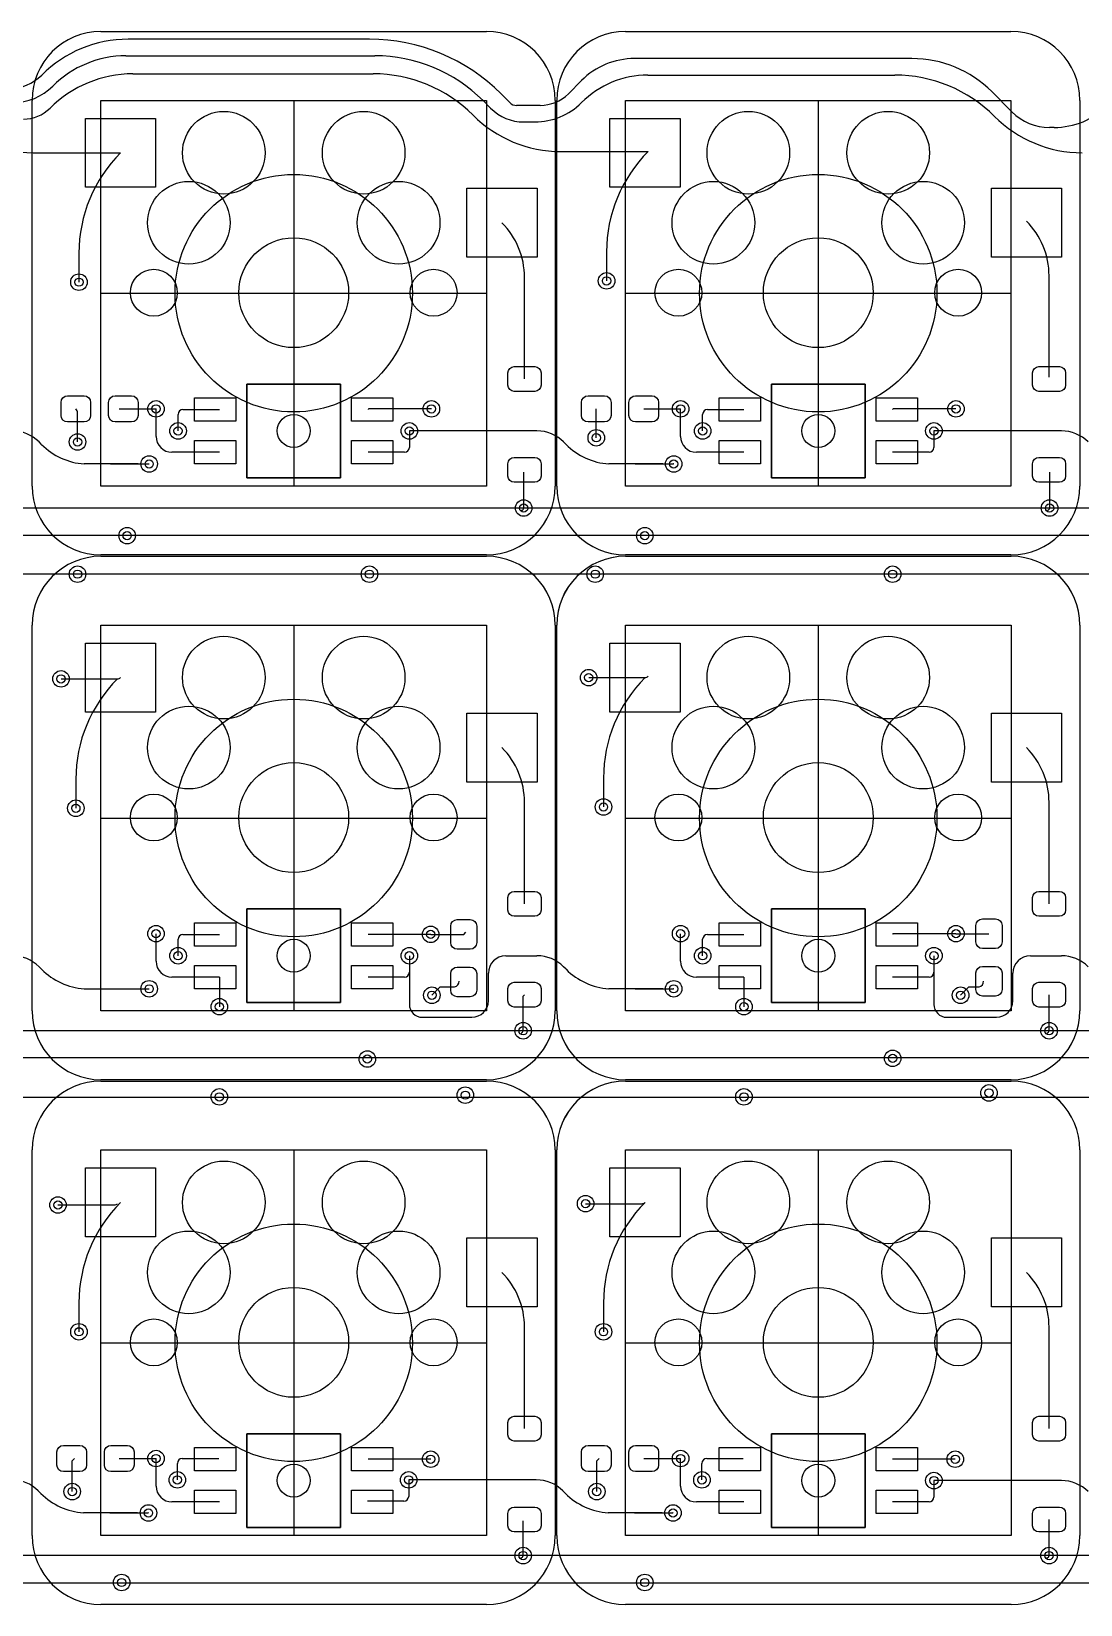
# Model space of a CAD drawing. Header units: millimetres. Extents: x -171 to 83, y -111 to 20.
# Drawn here: x -85.7 to -47.6, y -47.6 to 9.5 of the extents above; entities that cross this region are included whole.
import ezdxf

# ---------------------------------------------------------------- set-up
doc = ezdxf.new("R2010")
doc.units = ezdxf.units.MM
doc.layers.add('livello 5', color=18, linetype='Continuous', lineweight=25, true_color=0x000000)
doc.layers.add('livello 6', color=18, linetype='Continuous', lineweight=25, true_color=0x000000)

msp = doc.modelspace()

# ---------------------------------------------------------------- linework, layer by layer
at = {"layer": 'livello 5', "color": 250, "true_color": 0x3d3d3d, "flags": 128}
for points in [[(-83.148, 9.5, 0.41421356), (-85.648, 7)], [(-66.649, 7, 0.41421356), (-69.149, 9.5)], [(-64.099, 9.5, 0.41421356), (-66.599, 7)], [(-47.6, 7, 0.41421356), (-50.1, 9.5)], [(-85.648, -7, 0.41421356), (-83.148, -9.5)], [(-69.149, -9.5, 0.41421356), (-66.649, -7)], [(-66.599, -7, 0.41421356), (-64.099, -9.5)], [(-50.1, -9.5, 0.41421356), (-47.6, -7)], [(-83.148, -9.5502, 0.41419013), (-85.648, -12.0502)], [(-83.148, -9.5503, 0.41421356), (-85.648, -12.0503)], [(-66.6491, -12.0501, 0.41421356), (-69.149, -9.5502)], [(-66.649, -12.0503, 0.41421356), (-69.149, -9.5503)], [(-64.099, -9.5502, 0.41419013), (-66.599, -12.0502)], [(-64.098, -9.5503, 0.41421356), (-66.598, -12.0503)], [(-47.6001, -12.0501, 0.41421356), (-50.1, -9.5502)], [(-47.599, -12.0503, 0.41421356), (-50.099, -9.5503)], [(-85.648, -26.05, 0.41421356), (-83.148, -28.55)], [(-69.149, -28.55, 0.41421356), (-66.649, -26.05)], [(-66.598, -26.05, 0.41421356), (-64.098, -28.55)], [(-50.099, -28.55, 0.41421356), (-47.599, -26.05)], [(-83.148, -28.6003, 0.41421356), (-85.648, -31.1003)], [(-83.148, -28.6003, 0.41421356), (-85.648, -31.1003)], [(-66.649, -31.1003, 0.41421356), (-69.149, -28.6003)], [(-66.649, -31.1003, 0.41421356), (-69.149, -28.6003)], [(-64.099, -28.6003, 0.41421356), (-66.599, -31.1003)], [(-64.098, -28.6003, 0.41421356), (-66.598, -31.1003)], [(-47.6, -31.1003, 0.41421356), (-50.1, -28.6003)], [(-47.599, -31.1003, 0.41421356), (-50.099, -28.6003)], [(-85.648, -45.1, 0.41421356), (-83.148, -47.6)], [(-69.149, -47.6, 0.41421356), (-66.649, -45.1)], [(-66.598, -45.1, 0.41421356), (-64.098, -47.6)], [(-50.099, -47.6, 0.41421356), (-47.599, -45.1)]]:
    msp.add_lwpolyline(points, format="xyb", dxfattribs=at)
for points in [[(-83.148, 9.5), (-69.149, 9.5)], [(-64.099, 9.5), (-50.1, 9.5)], [(-85.648, -7), (-85.648, 7)], [(-83.148, 7), (-69.149, 7)], [(-83.148, -7), (-83.148, 7)], [(-76.1485, 7), (-76.1485, -7)], [(-69.149, 7), (-69.149, -7)], [(-66.649, 7), (-66.649, -7)], [(-66.599, -7), (-66.599, 7)], [(-64.099, -7), (-64.099, 7)], [(-64.099, 7), (-50.1, 7)], [(-57.0985, 7), (-57.0985, -7)], [(-50.1, 7), (-50.1, -7)], [(-47.6, 7), (-47.6, -7)], [(-83.148, 0), (-69.149, 0)], [(-64.098, 0), (-50.099, 0)], [(-69.149, -7), (-83.148, -7)], [(-50.1, -7), (-64.099, -7)], [(-69.149, -9.5), (-83.148, -9.5)], [(-83.148, -9.5501), (-69.149, -9.5501)], [(-83.148, -9.5503), (-69.149, -9.5503)], [(-50.1, -9.5), (-64.099, -9.5)], [(-64.099, -9.5501), (-50.1, -9.5501)], [(-64.098, -9.5503), (-50.099, -9.5503)], [(-85.648, -26.05), (-85.648, -12.0503)], [(-83.148, -12.0501), (-69.149, -12.0501)], [(-83.148, -12.0503), (-69.149, -12.0503)], [(-83.148, -26.05), (-83.148, -12.0503)], [(-76.1485, -12.0501), (-76.1485, -26.0501)], [(-69.149, -12.0503), (-69.149, -26.05)], [(-66.649, -12.0503), (-66.649, -26.05)], [(-66.598, -26.05), (-66.598, -12.0503)], [(-64.099, -12.0501), (-50.1, -12.0501)], [(-64.098, -12.0503), (-50.099, -12.0503)], [(-64.098, -26.05), (-64.098, -12.0503)], [(-57.0985, -12.0501), (-57.0985, -26.0501)], [(-50.099, -12.0503), (-50.099, -26.05)], [(-47.599, -12.0503), (-47.599, -26.05)], [(-83.148, -19.0501), (-69.149, -19.0501)], [(-83.148, -19.0501), (-69.149, -19.0501)], [(-64.098, -19.0501), (-50.099, -19.0501)], [(-64.098, -19.0501), (-50.099, -19.0501)], [(-69.149, -26.05), (-83.148, -26.05)], [(-50.099, -26.05), (-64.098, -26.05)], [(-69.149, -28.55), (-83.148, -28.55)], [(-83.148, -28.6003), (-69.149, -28.6003)], [(-83.148, -28.6003), (-69.149, -28.6003)], [(-64.099, -28.6003), (-50.1, -28.6003)], [(-50.099, -28.55), (-64.098, -28.55)], [(-64.098, -28.6003), (-50.099, -28.6003)], [(-85.648, -45.1), (-85.648, -31.1003)], [(-83.148, -31.1003), (-69.149, -31.1003)], [(-83.148, -31.1003), (-69.149, -31.1003)], [(-83.148, -45.1), (-83.148, -31.1003)], [(-76.1485, -31.1003), (-76.1485, -45.1003)], [(-69.149, -31.1003), (-69.149, -45.1)], [(-66.649, -31.1003), (-66.649, -45.1)], [(-66.598, -45.1), (-66.598, -31.1003)], [(-64.099, -31.1003), (-50.1, -31.1003)], [(-64.098, -31.1003), (-50.099, -31.1003)], [(-64.098, -45.1), (-64.098, -31.1003)], [(-57.0985, -31.1003), (-57.0985, -45.1003)], [(-50.099, -31.1003), (-50.099, -45.1)], [(-47.599, -31.1003), (-47.599, -45.1)], [(-83.148, -38.1003), (-69.149, -38.1003)], [(-83.148, -38.1003), (-69.149, -38.1003)], [(-64.098, -38.1003), (-50.099, -38.1003)], [(-64.098, -38.1003), (-50.099, -38.1003)], [(-69.149, -45.1), (-83.148, -45.1)], [(-50.099, -45.1), (-64.098, -45.1)], [(-69.149, -47.6), (-83.148, -47.6)], [(-50.099, -47.6), (-64.098, -47.6)]]:
    msp.add_lwpolyline(points, dxfattribs=at)
at = {"layer": 'livello 5', "color": 250, "true_color": 0x2f2d31, "flags": 128}
for points in [[(-77.8485, -6.7), (-77.8485, -3.3)], [(-77.8485, -3.3), (-74.4485, -3.3)], [(-74.4485, -3.3), (-77.8485, -3.3)], [(-77.8485, -3.3), (-77.8485, -6.7)], [(-74.4485, -3.3), (-74.4485, -6.7)], [(-74.4485, -6.7), (-74.4485, -3.3)], [(-58.7985, -6.7), (-58.7985, -3.3)], [(-58.7985, -3.3), (-55.3985, -3.3)], [(-55.3985, -3.3), (-58.7985, -3.3)], [(-58.7985, -3.3), (-58.7985, -6.7)], [(-55.3985, -3.3), (-55.3985, -6.7)], [(-55.3985, -6.7), (-55.3985, -3.3)], [(-74.4485, -6.7), (-77.8485, -6.7)], [(-77.8485, -6.7), (-74.4485, -6.7)], [(-55.3985, -6.7), (-58.7985, -6.7)], [(-58.7985, -6.7), (-55.3985, -6.7)], [(-77.8485, -22.3502), (-74.4485, -22.3502)], [(-77.8485, -25.7501), (-77.8485, -22.3502)], [(-74.4485, -22.3502), (-77.8485, -22.3502)], [(-77.8485, -22.3502), (-77.8485, -25.7501)], [(-74.4485, -22.3502), (-74.4485, -25.7501)], [(-74.4485, -25.7501), (-74.4485, -22.3502)], [(-58.7985, -22.3502), (-55.3985, -22.3502)], [(-58.7985, -25.7501), (-58.7985, -22.3502)], [(-55.3985, -22.3502), (-58.7985, -22.3502)], [(-58.7985, -22.3502), (-58.7985, -25.7501)], [(-55.3985, -22.3502), (-55.3985, -25.7501)], [(-55.3985, -25.7501), (-55.3985, -22.3502)], [(-74.4485, -25.7501), (-77.8485, -25.7501)], [(-77.8485, -25.7501), (-74.4485, -25.7501)], [(-55.3985, -25.7501), (-58.7985, -25.7501)], [(-58.7985, -25.7501), (-55.3985, -25.7501)], [(-77.8485, -44.8003), (-77.8485, -41.4003)], [(-77.8485, -41.4003), (-74.4485, -41.4003)], [(-74.4485, -41.4003), (-77.8485, -41.4003)], [(-77.8485, -41.4003), (-77.8485, -44.8003)], [(-74.4485, -41.4003), (-74.4485, -44.8003)], [(-74.4485, -44.8003), (-74.4485, -41.4003)], [(-58.7985, -44.8003), (-58.7985, -41.4003)], [(-58.7985, -41.4003), (-55.3985, -41.4003)], [(-55.3985, -41.4003), (-58.7985, -41.4003)], [(-58.7985, -41.4003), (-58.7985, -44.8003)], [(-55.3985, -41.4003), (-55.3985, -44.8003)], [(-55.3985, -44.8003), (-55.3985, -41.4003)], [(-74.4485, -44.8003), (-77.8485, -44.8003)], [(-77.8485, -44.8003), (-74.4485, -44.8003)], [(-55.3985, -44.8003), (-58.7985, -44.8003)], [(-58.7985, -44.8003), (-55.3985, -44.8003)]]:
    msp.add_lwpolyline(points, dxfattribs=at)
at = {"layer": 'livello 5', "color": 250, "true_color": 0x3d3d3d}
for centre in [(-76.1485, 0), (-57.0985, 0), (-76.1485, -19.0501), (-57.0985, -19.0501), (-76.1485, -38.1003), (-57.0985, -38.1003)]:
    msp.add_circle(centre, 4.3114, dxfattribs=at)
at = {"layer": 'livello 6', "color": 133, "true_color": 0x37cbcb, "flags": 128}
for points in [[(-82.1601, 9.2165, 0.19890674), (-85.2985, 7.9165)], [(-68.6186, 7.2366, 0.19891236), (-73.3985, 9.2165)], [(-82.2429, 8.6165, 0.19891195), (-84.8985, 7.5165)], [(-69.2722, 6.9902, 0.19890901), (-73.1985, 8.6165)], [(-63.7672, 8.5165, 0.19890333), (-65.6985, 7.7165)], [(-50.7985, 7.3165, 0.19891284), (-53.6956, 8.5165)], [(-86.5057, 7.4165, 0.19892741), (-85.2985, 7.9165)], [(-86.3471, 6.9165, 0.19892444), (-84.8985, 7.5165)], [(-81.9896, 7.9629, 0.19891053), (-84.9985, 6.7165)], [(-69.6367, 6.4628, 0.19891219), (-73.258, 7.9628)], [(-63.2843, 7.9165, 0.19891219), (-65.6985, 6.9165)], [(-50.6986, 6.4165, 0.19891219), (-54.3199, 7.9165)], [(-68.2985, 6.9165, 0.19890958), (-68.0571, 6.8165)], [(-67.3885, 6.2165, 0.19891331), (-65.6985, 6.9165)], [(-67.1985, 6.8165, 0.19890773), (-66.1743, 7.2408)], [(-88.7986, 6.4165, 0.19891274), (-85.6118, 5.0965)], [(-85.9642, 6.3165, 0.19891284), (-84.9985, 6.7165)], [(-69.6367, 6.4628, 0.19891513), (-66.4499, 5.1429)], [(-68.9985, 6.7165, 0.19891219), (-67.7914, 6.2165)], [(-50.6986, 6.4165, 0.19891274), (-47.5118, 5.0965)], [(-50.0642, 6.5822, 0.19891189), (-48.6985, 6.0165)], [(-48.5299, 6.0165, 0.19891284), (-46.5985, 6.8165)], [(-63.2767, 5.1429, 0.19891478), (-64.7866, 1.4974)], [(-82.4385, 5.0965, 0.19891687), (-83.9485, 1.451)], [(-67.7673, 0.5737, 0.19890863), (-68.5885, 2.5565)], [(-48.7172, 0.6355, 0.19890479), (-49.5385, 2.6183)], [(-83.9985, -4.3509, 0.1989148), (-84.061, -4.2)], [(-80.1735, -4.225, 0.41421356), (-80.3485, -4.4)], [(-73.4235, -4.2, 0.41421356), (-73.4485, -4.225)], [(-61.1235, -4.225, 0.41421356), (-61.2985, -4.4)], [(-54.3735, -4.2, 0.41421356), (-54.3985, -4.225)], [(-85.3985, -5.4, 0.19891284), (-86.3642, -5)], [(-66.3485, -5.4, 0.19891284), (-67.3142, -5)], [(-47.2985, -5.4, 0.19891284), (-48.2642, -5)], [(-85.3056, -5.4929, 0.18028387), (-83.7566, -6.1977)], [(-81.1485, -5.2, 0.41421356), (-80.5735, -5.775)], [(-72.1235, -5.775, 0.41421356), (-71.9485, -5.6)], [(-66.2556, -5.4929, 0.18028387), (-64.7066, -6.1977)], [(-62.0985, -5.2, 0.41421356), (-61.5235, -5.775)], [(-53.0735, -5.775, 0.41421356), (-52.8985, -5.6)], [(-81.3986, -6.2, 0.1991804), (-81.4042, -6.1977)], [(-62.3486, -6.2, 0.1991804), (-62.3542, -6.1977)], [(-67.8759, -7.8774, 0.41421356), (-67.7985, -7.8)], [(-48.7759, -7.8774, 0.41421356), (-48.6985, -7.8)], [(-82.5504, -14, 0.19891687), (-84.0604, -17.6455)], [(-82.5504, -14, 0.1990148), (-82.4385, -13.9536)], [(-63.3886, -13.9536, 0.19891478), (-64.8985, -17.5991)], [(-63.3885, -13.9536, 0.19894675), (-63.2766, -13.9073)], [(-67.7672, -18.4765, 0.19890479), (-68.5885, -16.4937)], [(-48.7172, -18.4765, 0.19890479), (-49.5385, -16.4937)], [(-80.1735, -23.2751, 0.41421356), (-80.3485, -23.4501)], [(-61.1235, -23.2751, 0.41421356), (-61.2985, -23.4501)], [(-54.3735, -23.2501, 0.41421356), (-54.3985, -23.2751)], [(-85.3985, -24.4501, 0.19890496), (-86.3642, -24.0502)], [(-85.3056, -24.543, 0.18029176), (-83.7566, -25.2478)], [(-81.1485, -24.2502, 0.41416263), (-80.5735, -24.8251)], [(-68.4472, -24.0502, 0.41421356), (-69.0802, -24.6832)], [(-66.3485, -24.4501, 0.19890496), (-67.3142, -24.0502)], [(-66.2556, -24.543, 0.18029176), (-64.7066, -25.2478)], [(-62.0985, -24.2502, 0.41416263), (-61.5235, -24.8251)], [(-49.3972, -24.0502, 0.41421356), (-50.0302, -24.6832)], [(-47.2985, -24.4501, 0.19890496), (-48.2642, -24.0502)], [(-72.1235, -24.8252, 0.41421356), (-71.9485, -24.6502)], [(-70.309, -25.1826, 0.34537141), (-70.1422, -24.9751)], [(-53.0735, -24.8252, 0.41421356), (-52.8985, -24.6502)], [(-51.259, -25.1826, 0.34537141), (-51.0922, -24.9751)], [(-81.3986, -25.2502, 0.19784702), (-81.4042, -25.2478)], [(-69.6802, -26.2832, 0.41421356), (-69.0802, -25.6832)], [(-62.3486, -25.2502, 0.19784702), (-62.3542, -25.2478)], [(-50.6302, -26.2832, 0.41421356), (-50.0302, -25.6832)], [(-71.9485, -25.8149, 0.41421356), (-71.4802, -26.2832)], [(-52.8985, -25.8149, 0.41421356), (-52.4302, -26.2832)], [(-67.8945, -26.8501, 0.41421356), (-67.8172, -26.7728)], [(-48.7945, -26.8501, 0.41421356), (-48.7172, -26.7728)], [(-82.4385, -33.0038, 0.19891687), (-83.9485, -36.6493)], [(-82.6623, -33.0965, 0.1990148), (-82.5504, -33.0501)], [(-63.3885, -33.0038, 0.19891687), (-64.8985, -36.6493)], [(-63.5004, -33.0501, 0.19894675), (-63.3885, -33.0038)], [(-67.7673, -37.5266, 0.19890863), (-68.5885, -35.5438)], [(-48.7173, -37.5266, 0.19890863), (-49.5385, -35.5438)], [(-80.1985, -42.3003, 0.41421356), (-80.3735, -42.4753)], [(-61.1485, -42.3003, 0.41421356), (-61.3235, -42.4753)], [(-85.4235, -43.4753, 0.19891284), (-86.3892, -43.0753)], [(-81.1485, -43.3003, 0.41421356), (-80.5735, -43.8753)], [(-66.3735, -43.4753, 0.19891284), (-67.3392, -43.0753)], [(-62.0985, -43.3003, 0.41421356), (-61.5235, -43.8753)], [(-47.2985, -43.5003, 0.19891284), (-48.2642, -43.1003)], [(-85.3306, -43.5682, 0.18028387), (-83.7816, -44.273)], [(-72.1485, -43.8503, 0.41421356), (-71.9735, -43.6753)], [(-66.2806, -43.5682, 0.18028387), (-64.7316, -44.273)], [(-53.0735, -43.8753, 0.41421356), (-52.8985, -43.7003)], [(-81.4236, -44.2753, 0.1991804), (-81.4292, -44.273)], [(-62.3736, -44.2753, 0.1991804), (-62.3792, -44.273)], [(-67.8945, -45.9003, 0.41421356), (-67.8172, -45.823)], [(-48.7945, -45.9003, 0.41421356), (-48.7172, -45.823)]]:
    msp.add_lwpolyline(points, format="xyb", dxfattribs=at)
for points in [[(-73.3985, 9.2165), (-82.1601, 9.2165)], [(-82.2429, 8.6165), (-73.1985, 8.6165)], [(-53.6956, 8.5165), (-63.7672, 8.5165)], [(-81.9896, 7.9628), (-73.258, 7.9628)], [(-65.6985, 7.7165), (-66.1743, 7.2408)], [(-63.2843, 7.9165), (-54.3199, 7.9165)], [(-69.2722, 6.9902), (-68.9985, 6.7165)], [(-68.2985, 6.9165), (-68.6186, 7.2366)], [(-50.0642, 6.5822), (-50.7985, 7.3165)], [(-81.1635, 6.3465), (-81.1635, 3.8465), (-83.7135, 3.8465), (-83.7135, 6.3465), (-81.1635, 6.3465)], [(-67.1985, 6.8165), (-68.0571, 6.8165)], [(-62.1135, 6.3465), (-62.1135, 3.8465), (-64.6635, 3.8465), (-64.6635, 6.3465), (-62.1135, 6.3465)], [(-67.7914, 6.2165), (-67.3885, 6.2165)], [(-48.5299, 6.0165), (-48.6985, 6.0165)], [(-66.4499, 5.1429), (-63.2766, 5.1429)], [(-85.6118, 5.0965), (-82.4385, 5.0965)], [(-67.3135, 3.8065), (-67.3135, 1.3065), (-69.8635, 1.3065), (-69.8635, 3.8065), (-67.3135, 3.8065)], [(-48.2635, 3.8065), (-48.2635, 1.3065), (-50.8135, 1.3065), (-50.8135, 3.8065), (-48.2635, 3.8065)], [(-83.9485, 1.451), (-83.9485, 0.4)], [(-64.7866, 1.4974), (-64.7866, 0.4464)], [(-67.7672, -3.1146), (-67.7672, 0.5737)], [(-48.7172, -3.0528), (-48.7172, 0.6355)], [(-67.3922, -2.6646), (-67.3061, -2.6817), (-67.2331, -2.7305), (-67.1844, -2.8035), (-67.1672, -2.8896), (-67.1672, -3.3396), (-67.1844, -3.4257), (-67.2331, -3.4987), (-67.3061, -3.5475), (-67.3922, -3.5646), (-68.1422, -3.5646), (-68.2283, -3.5475), (-68.3013, -3.4987), (-68.3501, -3.4257), (-68.3672, -3.3396), (-68.3672, -2.8896), (-68.3501, -2.8035), (-68.3013, -2.7305), (-68.2283, -2.6817), (-68.1422, -2.6646), (-67.3922, -2.6646)], [(-48.3422, -2.6646), (-48.2561, -2.6817), (-48.1831, -2.7305), (-48.1344, -2.8035), (-48.1172, -2.8896), (-48.1172, -3.3396), (-48.1344, -3.4257), (-48.1831, -3.4987), (-48.2561, -3.5475), (-48.3422, -3.5646), (-49.0922, -3.5646), (-49.1783, -3.5475), (-49.2513, -3.4987), (-49.3001, -3.4257), (-49.3172, -3.3396), (-49.3172, -2.8896), (-49.3001, -2.8035), (-49.2513, -2.7305), (-49.1783, -2.6817), (-49.0922, -2.6646), (-48.3422, -2.6646)], [(-83.5235, -4.4375), (-83.5416, -4.5284), (-83.5931, -4.6054), (-83.6702, -4.6569), (-83.761, -4.675), (-84.361, -4.675), (-84.4519, -4.6569), (-84.529, -4.6054), (-84.5805, -4.5284), (-84.5985, -4.4375), (-84.5985, -3.9625), (-84.5805, -3.8716), (-84.529, -3.7946), (-84.4519, -3.7431), (-84.361, -3.725), (-83.761, -3.725), (-83.6702, -3.7431), (-83.5931, -3.7946), (-83.5416, -3.8716), (-83.5235, -3.9625), (-83.5235, -4.4375)], [(-81.7985, -4.4375), (-81.8166, -4.5284), (-81.8681, -4.6054), (-81.9452, -4.6569), (-82.036, -4.675), (-82.636, -4.675), (-82.7269, -4.6569), (-82.804, -4.6054), (-82.8555, -4.5284), (-82.8735, -4.4375), (-82.8735, -3.9625), (-82.8555, -3.8716), (-82.804, -3.7946), (-82.7269, -3.7431), (-82.636, -3.725), (-82.036, -3.725), (-81.9452, -3.7431), (-81.8681, -3.7946), (-81.8166, -3.8716), (-81.7985, -3.9625), (-81.7985, -4.4375)], [(-78.2485, -3.8), (-78.2485, -4.65), (-79.7485, -4.65), (-79.7485, -3.8), (-78.2485, -3.8)], [(-72.5485, -3.8), (-72.5485, -4.65), (-74.0485, -4.65), (-74.0485, -3.8), (-72.5485, -3.8)], [(-64.6235, -4.4375), (-64.6416, -4.5284), (-64.6931, -4.6054), (-64.7702, -4.6569), (-64.861, -4.675), (-65.461, -4.675), (-65.5519, -4.6569), (-65.629, -4.6054), (-65.6805, -4.5284), (-65.6985, -4.4375), (-65.6985, -3.9625), (-65.6805, -3.8716), (-65.629, -3.7946), (-65.5519, -3.7431), (-65.461, -3.725), (-64.861, -3.725), (-64.7702, -3.7431), (-64.6931, -3.7946), (-64.6416, -3.8716), (-64.6235, -3.9625), (-64.6235, -4.4375)], [(-62.8985, -4.4375), (-62.9166, -4.5284), (-62.9681, -4.6054), (-63.0452, -4.6569), (-63.136, -4.675), (-63.736, -4.675), (-63.8269, -4.6569), (-63.904, -4.6054), (-63.9555, -4.5284), (-63.9735, -4.4375), (-63.9735, -3.9625), (-63.9555, -3.8716), (-63.904, -3.7946), (-63.8269, -3.7431), (-63.736, -3.725), (-63.136, -3.725), (-63.0452, -3.7431), (-62.9681, -3.7946), (-62.9166, -3.8716), (-62.8985, -3.9625), (-62.8985, -4.4375)], [(-59.1985, -3.8), (-59.1985, -4.65), (-60.6985, -4.65), (-60.6985, -3.8), (-59.1985, -3.8)], [(-53.4985, -3.8), (-53.4985, -4.65), (-54.9985, -4.65), (-54.9985, -3.8), (-53.4985, -3.8)], [(-83.9985, -5.4), (-83.9985, -4.3509)], [(-82.486, -4.2), (-81.1485, -4.2)], [(-81.1485, -5.2), (-81.1485, -4.2)], [(-80.3485, -5), (-80.3485, -4.4)], [(-80.1735, -4.225), (-78.8485, -4.225)], [(-71.1485, -4.2), (-73.4235, -4.2)], [(-65.161, -5.2491), (-65.161, -4.2)], [(-63.436, -4.2), (-62.0985, -4.2)], [(-62.0985, -5.2), (-62.0985, -4.2)], [(-61.2985, -5), (-61.2985, -4.4)], [(-61.1235, -4.225), (-59.7985, -4.225)], [(-52.0985, -4.2), (-54.3735, -4.2)], [(-71.9485, -5), (-71.9485, -5.6)], [(-67.3142, -5), (-71.9485, -5)], [(-48.2642, -5), (-52.8985, -5)], [(-52.8985, -5), (-52.8985, -5.6)], [(-85.3057, -5.4929), (-85.3985, -5.4)], [(-78.2485, -5.35), (-78.2485, -6.2), (-79.7485, -6.2), (-79.7485, -5.35), (-78.2485, -5.35)], [(-72.5485, -5.35), (-72.5485, -6.2), (-74.0485, -6.2), (-74.0485, -5.35), (-72.5485, -5.35)], [(-66.2557, -5.4929), (-66.3485, -5.4)], [(-59.1985, -5.35), (-59.1985, -6.2), (-60.6985, -6.2), (-60.6985, -5.35), (-59.1985, -5.35)], [(-53.4985, -5.35), (-53.4985, -6.2), (-54.9985, -6.2), (-54.9985, -5.35), (-53.4985, -5.35)], [(-82.7985, -6.1977), (-83.7566, -6.1977)], [(-81.8009, -6.1977), (-82.7985, -6.1977)], [(-82.7985, -6.1977), (-81.4042, -6.1977)], [(-81.7985, -6.2), (-81.8009, -6.1977)], [(-78.8485, -5.775), (-80.5735, -5.775)], [(-72.1235, -5.775), (-73.4485, -5.775)], [(-67.3922, -5.9646), (-67.3061, -5.9817), (-67.2331, -6.0305), (-67.1844, -6.1035), (-67.1672, -6.1896), (-67.1672, -6.6396), (-67.1844, -6.7257), (-67.2331, -6.7987), (-67.3061, -6.8475), (-67.3922, -6.8646), (-68.1422, -6.8646), (-68.2283, -6.8475), (-68.3013, -6.7987), (-68.3501, -6.7257), (-68.3672, -6.6396), (-68.3672, -6.1896), (-68.3501, -6.1035), (-68.3013, -6.0305), (-68.2283, -5.9817), (-68.1422, -5.9646), (-67.3922, -5.9646)], [(-63.7485, -6.1977), (-64.7066, -6.1977)], [(-62.7509, -6.1977), (-63.7485, -6.1977)], [(-63.7485, -6.1977), (-62.3542, -6.1977)], [(-62.7485, -6.2), (-62.7509, -6.1977)], [(-59.7985, -5.775), (-61.5235, -5.775)], [(-53.0735, -5.775), (-54.3985, -5.775)], [(-48.3422, -5.9646), (-48.2561, -5.9817), (-48.1831, -6.0305), (-48.1344, -6.1035), (-48.1172, -6.1896), (-48.1172, -6.6396), (-48.1344, -6.7257), (-48.1831, -6.7987), (-48.2561, -6.8475), (-48.3422, -6.8646), (-49.0922, -6.8646), (-49.1783, -6.8475), (-49.2513, -6.7987), (-49.3001, -6.7257), (-49.3172, -6.6396), (-49.3172, -6.1896), (-49.3001, -6.1035), (-49.2513, -6.0305), (-49.1783, -5.9817), (-49.0922, -5.9646), (-48.3422, -5.9646)], [(-67.7985, -6.4919), (-67.7985, -7.8)], [(-48.6985, -6.4919), (-48.6985, -7.8)], [(-12.3799, -7.8), (-103.9302, -7.8)], [(-12.3302, -8.8), (-101.4985, -8.8)], [(-12.3302, -10.2), (-103.2985, -10.2)], [(-81.1635, -12.7037), (-81.1635, -15.2037), (-83.7135, -15.2037), (-83.7135, -12.7037), (-81.1635, -12.7037)], [(-62.1135, -12.7037), (-62.1135, -15.2037), (-64.6635, -15.2037), (-64.6635, -12.7037), (-62.1135, -12.7037)], [(-84.5985, -14), (-82.5504, -14)], [(-65.4366, -13.9537), (-63.3885, -13.9537)], [(-67.3135, -15.2436), (-67.3135, -17.7436), (-69.8635, -17.7436), (-69.8635, -15.2436), (-67.3135, -15.2436)], [(-48.2635, -15.2436), (-48.2635, -17.7436), (-50.8135, -17.7436), (-50.8135, -15.2436), (-48.2635, -15.2436)], [(-84.0604, -17.6455), (-84.0604, -18.6965)], [(-64.8985, -17.5991), (-64.8985, -18.6502)], [(-67.7672, -22.1648), (-67.7672, -18.4765)], [(-48.7172, -22.1648), (-48.7172, -18.4765)], [(-67.3922, -21.7148), (-67.3061, -21.7319), (-67.2331, -21.7807), (-67.1844, -21.8537), (-67.1672, -21.9398), (-67.1672, -22.3898), (-67.1844, -22.4759), (-67.2331, -22.5489), (-67.3061, -22.5976), (-67.3922, -22.6148), (-68.1422, -22.6148), (-68.2283, -22.5976), (-68.3013, -22.5489), (-68.3501, -22.4759), (-68.3672, -22.3898), (-68.3672, -21.9398), (-68.3501, -21.8537), (-68.3013, -21.7807), (-68.2283, -21.7319), (-68.1422, -21.7148), (-67.3922, -21.7148)], [(-48.3422, -21.7148), (-48.2561, -21.7319), (-48.1831, -21.7807), (-48.1344, -21.8537), (-48.1172, -21.9398), (-48.1172, -22.3898), (-48.1344, -22.4759), (-48.1831, -22.5489), (-48.2561, -22.5976), (-48.3422, -22.6148), (-49.0922, -22.6148), (-49.1783, -22.5976), (-49.2513, -22.5489), (-49.3001, -22.4759), (-49.3172, -22.3898), (-49.3172, -21.9398), (-49.3001, -21.8537), (-49.2513, -21.7807), (-49.1783, -21.7319), (-49.0922, -21.7148), (-48.3422, -21.7148)], [(-69.7362, -22.7376), (-69.6453, -22.7557), (-69.5683, -22.8072), (-69.5168, -22.8843), (-69.4987, -22.9752), (-69.4987, -23.5751), (-69.5168, -23.666), (-69.5683, -23.7431), (-69.6453, -23.7946), (-69.7362, -23.8126), (-70.2112, -23.8126), (-70.3021, -23.7946), (-70.3791, -23.7431), (-70.4306, -23.666), (-70.4487, -23.5751), (-70.4487, -22.9752), (-70.4306, -22.8843), (-70.3791, -22.8072), (-70.3021, -22.7557), (-70.2112, -22.7376), (-69.7362, -22.7376)], [(-50.6612, -22.7126), (-50.5703, -22.7307), (-50.4933, -22.7822), (-50.4418, -22.8593), (-50.4237, -22.9501), (-50.4237, -23.5501), (-50.4418, -23.641), (-50.4933, -23.7181), (-50.5703, -23.7696), (-50.6612, -23.7877), (-51.1362, -23.7877), (-51.2271, -23.7696), (-51.3041, -23.7181), (-51.3556, -23.641), (-51.3737, -23.5501), (-51.3737, -22.9501), (-51.3556, -22.8593), (-51.3041, -22.7822), (-51.2271, -22.7307), (-51.1362, -22.7126), (-50.6612, -22.7126)], [(-81.1485, -24.2501), (-81.1485, -23.2501)], [(-80.1735, -23.2751), (-78.8485, -23.2751)], [(-79.7485, -23.7001), (-79.7485, -22.8502), (-78.2485, -22.8502), (-78.2485, -23.7001), (-79.7485, -23.7001)], [(-74.0485, -23.7001), (-74.0485, -22.8502), (-72.5485, -22.8502), (-72.5485, -23.7001), (-74.0485, -23.7001)], [(-71.1735, -23.2751), (-73.4485, -23.2751)], [(-71.1735, -23.2751), (-69.9737, -23.2751)], [(-69.9737, -23.2751), (-69.8985, -23.2)], [(-62.0985, -24.2501), (-62.0985, -23.2501)], [(-61.1235, -23.2751), (-59.7985, -23.2751)], [(-60.6985, -23.7001), (-60.6985, -22.8502), (-59.1985, -22.8502), (-59.1985, -23.7001), (-60.6985, -23.7001)], [(-54.9985, -23.7001), (-54.9985, -22.8502), (-53.4985, -22.8502), (-53.4985, -23.7001), (-54.9985, -23.7001)], [(-52.0985, -23.2501), (-54.3735, -23.2501)], [(-52.0985, -23.2501), (-50.8987, -23.2501)], [(-80.3485, -24.0501), (-80.3485, -23.4501)], [(-61.2985, -24.0501), (-61.2985, -23.4501)], [(-85.3985, -24.4501), (-85.3057, -24.543)], [(-79.7485, -25.2501), (-79.7485, -24.4001), (-78.2485, -24.4001), (-78.2485, -25.2501), (-79.7485, -25.2501)], [(-74.0485, -25.2501), (-74.0485, -24.4001), (-72.5485, -24.4001), (-72.5485, -25.2501), (-74.0485, -25.2501)], [(-71.9485, -24.0501), (-71.9485, -24.6501)], [(-69.7362, -24.4626), (-69.6453, -24.4807), (-69.5683, -24.5322), (-69.5168, -24.6093), (-69.4987, -24.7001), (-69.4987, -25.3001), (-69.5168, -25.391), (-69.5683, -25.4681), (-69.6453, -25.5196), (-69.7362, -25.5377), (-70.2112, -25.5377), (-70.3021, -25.5196), (-70.3791, -25.4681), (-70.4306, -25.391), (-70.4487, -25.3001), (-70.4487, -24.7001), (-70.4306, -24.6093), (-70.3791, -24.5322), (-70.3021, -24.4807), (-70.2112, -24.4626), (-69.7362, -24.4626)], [(-68.4472, -24.0501), (-67.3142, -24.0501)], [(-66.2557, -24.543), (-66.3485, -24.4501)], [(-60.6985, -25.2501), (-60.6985, -24.4001), (-59.1985, -24.4001), (-59.1985, -25.2501), (-60.6985, -25.2501)], [(-54.9985, -25.2501), (-54.9985, -24.4001), (-53.4985, -24.4001), (-53.4985, -25.2501), (-54.9985, -25.2501)], [(-52.8985, -24.0501), (-52.8985, -24.6501)], [(-50.6612, -24.4376), (-50.5703, -24.4557), (-50.4933, -24.5072), (-50.4418, -24.5843), (-50.4237, -24.6751), (-50.4237, -25.2751), (-50.4418, -25.366), (-50.4933, -25.4431), (-50.5703, -25.4946), (-50.6612, -25.5126), (-51.1362, -25.5126), (-51.2271, -25.4946), (-51.3041, -25.4431), (-51.3556, -25.366), (-51.3737, -25.2751), (-51.3737, -24.6751), (-51.3556, -24.5843), (-51.3041, -24.5072), (-51.2271, -24.4557), (-51.1362, -24.4376), (-50.6612, -24.4376)], [(-49.3972, -24.0501), (-48.2642, -24.0501)], [(-78.8485, -24.8251), (-80.5735, -24.8251)], [(-78.8485, -24.8251), (-78.8485, -25.9)], [(-72.1235, -24.8251), (-73.4485, -24.8251)], [(-71.9485, -24.6501), (-71.9485, -25.8149)], [(-69.0802, -25.6832), (-69.0802, -24.6832)], [(-67.3922, -25.0148), (-67.3061, -25.0319), (-67.2331, -25.0807), (-67.1844, -25.1537), (-67.1672, -25.2398), (-67.1672, -25.6898), (-67.1844, -25.7759), (-67.2331, -25.8489), (-67.3061, -25.8976), (-67.3922, -25.9148), (-68.1422, -25.9148), (-68.2283, -25.8976), (-68.3013, -25.8489), (-68.3501, -25.7759), (-68.3672, -25.6898), (-68.3672, -25.2398), (-68.3501, -25.1537), (-68.3013, -25.0807), (-68.2283, -25.0319), (-68.1422, -25.0148), (-67.3922, -25.0148)], [(-59.7985, -24.8251), (-61.5235, -24.8251)], [(-59.7985, -24.8251), (-59.7985, -25.9)], [(-53.0735, -24.8251), (-54.3985, -24.8251)], [(-52.8985, -24.6501), (-52.8985, -25.8149)], [(-50.0302, -25.6832), (-50.0302, -24.6832)], [(-48.3422, -25.0148), (-48.2561, -25.0319), (-48.1831, -25.0807), (-48.1344, -25.1537), (-48.1172, -25.2398), (-48.1172, -25.6898), (-48.1344, -25.7759), (-48.1831, -25.8489), (-48.2561, -25.8976), (-48.3422, -25.9148), (-49.0922, -25.9148), (-49.1783, -25.8976), (-49.2513, -25.8489), (-49.3001, -25.7759), (-49.3172, -25.6898), (-49.3172, -25.2398), (-49.3001, -25.1537), (-49.2513, -25.0807), (-49.1783, -25.0319), (-49.0922, -25.0148), (-48.3422, -25.0148)], [(-83.7566, -25.2478), (-81.4042, -25.2478)], [(-71.1302, -25.4835), (-70.8293, -25.1826)], [(-70.8293, -25.1826), (-70.309, -25.1826)], [(-67.8172, -25.5148), (-67.7672, -25.4648)], [(-67.8172, -26.7728), (-67.8172, -25.5148)], [(-63.7485, -25.2478), (-64.7066, -25.2478)], [(-62.7509, -25.2478), (-63.7485, -25.2478)], [(-63.7485, -25.2478), (-62.3542, -25.2478)], [(-62.7485, -25.2501), (-62.7509, -25.2478)], [(-51.9302, -25.4835), (-51.6293, -25.1826)], [(-51.6293, -25.1826), (-51.259, -25.1826)], [(-48.7172, -26.7728), (-48.7172, -25.4648)], [(-28.1985, -26.7728), (-104.2985, -26.7728)], [(-71.4802, -26.2832), (-69.6802, -26.2832)], [(-52.4302, -26.2832), (-50.6302, -26.2832)], [(-106.2985, -27.7457), (-26.0985, -27.7457)], [(-31.8257, -29.2), (-105.1985, -29.2)], [(-81.1635, -31.7538), (-81.1635, -34.2538), (-83.7135, -34.2538), (-83.7135, -31.7538), (-81.1635, -31.7538)], [(-62.1135, -31.7538), (-62.1135, -34.2538), (-64.6635, -34.2538), (-64.6635, -31.7538), (-62.1135, -31.7538)], [(-84.7104, -33.0965), (-82.6623, -33.0965)], [(-65.5485, -33.0501), (-63.5004, -33.0501)], [(-67.3135, -34.2938), (-67.3135, -36.7938), (-69.8635, -36.7938), (-69.8635, -34.2938), (-67.3135, -34.2938)], [(-48.2635, -34.2938), (-48.2635, -36.7938), (-50.8135, -36.7938), (-50.8135, -34.2938), (-48.2635, -34.2938)], [(-83.9485, -36.6493), (-83.9485, -37.7003)], [(-64.8985, -36.6493), (-64.8985, -37.7003)], [(-67.7672, -41.2149), (-67.7672, -37.5266)], [(-48.7172, -41.2149), (-48.7172, -37.5266)], [(-67.3922, -40.7649), (-67.3061, -40.782), (-67.2331, -40.8308), (-67.1844, -40.9038), (-67.1672, -40.9899), (-67.1672, -41.4399), (-67.1844, -41.526), (-67.2331, -41.599), (-67.3061, -41.6478), (-67.3922, -41.6649), (-68.1422, -41.6649), (-68.2283, -41.6478), (-68.3013, -41.599), (-68.3501, -41.526), (-68.3672, -41.4399), (-68.3672, -40.9899), (-68.3501, -40.9038), (-68.3013, -40.8308), (-68.2283, -40.782), (-68.1422, -40.7649), (-67.3922, -40.7649)], [(-48.3422, -40.7649), (-48.2561, -40.782), (-48.1831, -40.8308), (-48.1344, -40.9038), (-48.1172, -40.9899), (-48.1172, -41.4399), (-48.1344, -41.526), (-48.1831, -41.599), (-48.2561, -41.6478), (-48.3422, -41.6649), (-49.0922, -41.6649), (-49.1783, -41.6478), (-49.2513, -41.599), (-49.3001, -41.526), (-49.3172, -41.4399), (-49.3172, -40.9899), (-49.3001, -40.9038), (-49.2513, -40.8308), (-49.1783, -40.782), (-49.0922, -40.7649), (-48.3422, -40.7649)], [(-83.6735, -42.5378), (-83.6916, -42.6287), (-83.7431, -42.7057), (-83.8202, -42.7572), (-83.911, -42.7753), (-84.511, -42.7753), (-84.6019, -42.7572), (-84.679, -42.7057), (-84.7305, -42.6287), (-84.7485, -42.5378), (-84.7485, -42.0628), (-84.7305, -41.9719), (-84.679, -41.8949), (-84.6019, -41.8434), (-84.511, -41.8253), (-83.911, -41.8253), (-83.8202, -41.8434), (-83.7431, -41.8949), (-83.6916, -41.9719), (-83.6735, -42.0628), (-83.6735, -42.5378)], [(-81.9485, -42.5378), (-81.9666, -42.6287), (-82.0181, -42.7057), (-82.0952, -42.7572), (-82.186, -42.7753), (-82.786, -42.7753), (-82.8769, -42.7572), (-82.954, -42.7057), (-83.0055, -42.6287), (-83.0235, -42.5378), (-83.0235, -42.0628), (-83.0055, -41.9719), (-82.954, -41.8949), (-82.8769, -41.8434), (-82.786, -41.8253), (-82.186, -41.8253), (-82.0952, -41.8434), (-82.0181, -41.8949), (-81.9666, -41.9719), (-81.9485, -42.0628), (-81.9485, -42.5378)], [(-78.2485, -41.9003), (-78.2485, -42.7503), (-79.7485, -42.7503), (-79.7485, -41.9003), (-78.2485, -41.9003)], [(-72.5485, -41.9003), (-72.5485, -42.7503), (-74.0485, -42.7503), (-74.0485, -41.9003), (-72.5485, -41.9003)], [(-64.6235, -42.5378), (-64.6416, -42.6287), (-64.6931, -42.7057), (-64.7702, -42.7572), (-64.861, -42.7753), (-65.461, -42.7753), (-65.5519, -42.7572), (-65.629, -42.7057), (-65.6805, -42.6287), (-65.6985, -42.5378), (-65.6985, -42.0628), (-65.6805, -41.9719), (-65.629, -41.8949), (-65.5519, -41.8434), (-65.461, -41.8253), (-64.861, -41.8253), (-64.7702, -41.8434), (-64.6931, -41.8949), (-64.6416, -41.9719), (-64.6235, -42.0628), (-64.6235, -42.5378)], [(-62.8985, -42.5378), (-62.9166, -42.6287), (-62.9681, -42.7057), (-63.0452, -42.7572), (-63.136, -42.7753), (-63.736, -42.7753), (-63.8269, -42.7572), (-63.904, -42.7057), (-63.9555, -42.6287), (-63.9735, -42.5378), (-63.9735, -42.0628), (-63.9555, -41.9719), (-63.904, -41.8949), (-63.8269, -41.8434), (-63.736, -41.8253), (-63.136, -41.8253), (-63.0452, -41.8434), (-62.9681, -41.8949), (-62.9166, -41.9719), (-62.8985, -42.0628), (-62.8985, -42.5378)], [(-59.1985, -41.9003), (-59.1985, -42.7503), (-60.6985, -42.7503), (-60.6985, -41.9003), (-59.1985, -41.9003)], [(-53.4985, -41.9003), (-53.4985, -42.7503), (-54.9985, -42.7503), (-54.9985, -41.9003), (-53.4985, -41.9003)], [(-84.1924, -42.3878), (-84.1049, -42.3003)], [(-84.1924, -43.5), (-84.1924, -42.3878)], [(-82.486, -42.3003), (-81.1485, -42.3003)], [(-81.1485, -43.3003), (-81.1485, -42.3003)], [(-80.3735, -43.0753), (-80.3735, -42.4753)], [(-80.1985, -42.3003), (-78.8735, -42.3003)], [(-71.1735, -42.3253), (-73.4485, -42.3253)], [(-65.1424, -42.3878), (-65.0549, -42.3003)], [(-65.1424, -43.5), (-65.1424, -42.3878)], [(-63.436, -42.3003), (-62.0985, -42.3003)], [(-62.0985, -43.3003), (-62.0985, -42.3003)], [(-61.3235, -43.0753), (-61.3235, -42.4753)], [(-61.1485, -42.3003), (-59.8235, -42.3003)], [(-52.1235, -42.3253), (-54.3985, -42.3253)], [(-71.9735, -43.0753), (-71.9735, -43.6753)], [(-67.3392, -43.0753), (-71.9735, -43.0753)], [(-52.8985, -43.1003), (-52.8985, -43.7003)], [(-48.2642, -43.1003), (-52.8985, -43.1003)], [(-85.3307, -43.5682), (-85.4235, -43.4753)], [(-78.8485, -43.8753), (-80.5735, -43.8753)], [(-78.2485, -43.4503), (-78.2485, -44.3003), (-79.7485, -44.3003), (-79.7485, -43.4503), (-78.2485, -43.4503)], [(-72.5485, -43.4503), (-72.5485, -44.3003), (-74.0485, -44.3003), (-74.0485, -43.4503), (-72.5485, -43.4503)], [(-72.1485, -43.8503), (-73.4735, -43.8503)], [(-66.2807, -43.5682), (-66.3735, -43.4753)], [(-59.7985, -43.8753), (-61.5235, -43.8753)], [(-59.1985, -43.4503), (-59.1985, -44.3003), (-60.6985, -44.3003), (-60.6985, -43.4503), (-59.1985, -43.4503)], [(-53.4985, -43.4503), (-53.4985, -44.3003), (-54.9985, -44.3003), (-54.9985, -43.4503), (-53.4985, -43.4503)], [(-53.0735, -43.8753), (-54.3985, -43.8753)], [(-82.8235, -44.273), (-83.7816, -44.273)], [(-82.8235, -44.273), (-81.4292, -44.273)], [(-81.8259, -44.273), (-82.8235, -44.273)], [(-81.8235, -44.2753), (-81.8259, -44.273)], [(-67.3922, -44.0649), (-67.3061, -44.082), (-67.2331, -44.1308), (-67.1844, -44.2038), (-67.1672, -44.2899), (-67.1672, -44.7399), (-67.1844, -44.826), (-67.2331, -44.899), (-67.3061, -44.9478), (-67.3922, -44.9649), (-68.1422, -44.9649), (-68.2283, -44.9478), (-68.3013, -44.899), (-68.3501, -44.826), (-68.3672, -44.7399), (-68.3672, -44.2899), (-68.3501, -44.2038), (-68.3013, -44.1308), (-68.2283, -44.082), (-68.1422, -44.0649), (-67.3922, -44.0649)], [(-63.7735, -44.273), (-64.7316, -44.273)], [(-63.7735, -44.273), (-62.3792, -44.273)], [(-62.7759, -44.273), (-63.7735, -44.273)], [(-62.7735, -44.2753), (-62.7759, -44.273)], [(-48.3422, -44.0649), (-48.2561, -44.082), (-48.1831, -44.1308), (-48.1344, -44.2038), (-48.1172, -44.2899), (-48.1172, -44.7399), (-48.1344, -44.826), (-48.1831, -44.899), (-48.2561, -44.9478), (-48.3422, -44.9649), (-49.0922, -44.9649), (-49.1783, -44.9478), (-49.2513, -44.899), (-49.3001, -44.826), (-49.3172, -44.7399), (-49.3172, -44.2899), (-49.3001, -44.2038), (-49.2513, -44.1308), (-49.1783, -44.082), (-49.0922, -44.0649), (-48.3422, -44.0649)], [(-48.7172, -45.823), (-48.7172, -44.5149)], [(-67.8172, -45.823), (-67.8172, -44.5649)], [(-12.3985, -45.823), (-102.9485, -45.823)], [(-14.4485, -46.823), (-101.4985, -46.823)]]:
    msp.add_lwpolyline(points, dxfattribs=at)
at = {"layer": 'livello 6', "color": 250, "true_color": 0x2f2d31, "flags": 128}
for points in [[(-77.8485, -6.7), (-77.8485, -3.3)], [(-77.8485, -3.3), (-74.4485, -3.3)], [(-74.4485, -3.3), (-77.8485, -3.3)], [(-77.8485, -3.3), (-77.8485, -6.7)], [(-74.4485, -3.3), (-74.4485, -6.7)], [(-74.4485, -6.7), (-74.4485, -3.3)], [(-58.7985, -6.7), (-58.7985, -3.3)], [(-58.7985, -3.3), (-55.3985, -3.3)], [(-55.3985, -3.3), (-58.7985, -3.3)], [(-58.7985, -3.3), (-58.7985, -6.7)], [(-55.3985, -3.3), (-55.3985, -6.7)], [(-55.3985, -6.7), (-55.3985, -3.3)], [(-74.4485, -6.7), (-77.8485, -6.7)], [(-77.8485, -6.7), (-74.4485, -6.7)], [(-55.3985, -6.7), (-58.7985, -6.7)], [(-58.7985, -6.7), (-55.3985, -6.7)], [(-77.8485, -22.3502), (-74.4485, -22.3502)], [(-77.8485, -25.7501), (-77.8485, -22.3502)], [(-74.4485, -22.3502), (-77.8485, -22.3502)], [(-77.8485, -22.3502), (-77.8485, -25.7501)], [(-74.4485, -22.3502), (-74.4485, -25.7501)], [(-74.4485, -25.7501), (-74.4485, -22.3502)], [(-58.7985, -22.3502), (-55.3985, -22.3502)], [(-58.7985, -25.7501), (-58.7985, -22.3502)], [(-55.3985, -22.3502), (-58.7985, -22.3502)], [(-58.7985, -22.3502), (-58.7985, -25.7501)], [(-55.3985, -22.3502), (-55.3985, -25.7501)], [(-55.3985, -25.7501), (-55.3985, -22.3502)], [(-74.4485, -25.7501), (-77.8485, -25.7501)], [(-77.8485, -25.7501), (-74.4485, -25.7501)], [(-55.3985, -25.7501), (-58.7985, -25.7501)], [(-58.7985, -25.7501), (-55.3985, -25.7501)], [(-77.8485, -44.8003), (-77.8485, -41.4003)], [(-77.8485, -41.4003), (-74.4485, -41.4003)], [(-74.4485, -41.4003), (-77.8485, -41.4003)], [(-77.8485, -41.4003), (-77.8485, -44.8003)], [(-74.4485, -41.4003), (-74.4485, -44.8003)], [(-74.4485, -44.8003), (-74.4485, -41.4003)], [(-58.7985, -44.8003), (-58.7985, -41.4003)], [(-58.7985, -41.4003), (-55.3985, -41.4003)], [(-55.3985, -41.4003), (-58.7985, -41.4003)], [(-58.7985, -41.4003), (-58.7985, -44.8003)], [(-55.3985, -41.4003), (-55.3985, -44.8003)], [(-55.3985, -44.8003), (-55.3985, -41.4003)], [(-74.4485, -44.8003), (-77.8485, -44.8003)], [(-77.8485, -44.8003), (-74.4485, -44.8003)], [(-55.3985, -44.8003), (-58.7985, -44.8003)], [(-58.7985, -44.8003), (-55.3985, -44.8003)]]:
    msp.add_lwpolyline(points, dxfattribs=at)
at = {"layer": 'livello 6', "color": 18, "true_color": 0x000000}
for centre, radius in [((-78.6885, 5.0965), 1.5), ((-73.6085, 5.0965), 1.5), ((-59.6385, 5.0965), 1.5), ((-54.5585, 5.0965), 1.5), ((-79.9585, 2.5565), 1.5), ((-72.3385, 2.5565), 1.5), ((-60.9085, 2.5565), 1.5), ((-53.2885, 2.5565), 1.5), ((-76.1485, 0.0165), 1.9939), ((-76.1485, 0.0165), 1.9939), ((-57.0985, 0.0165), 1.9939), ((-57.0985, 0.0165), 1.9939), ((-81.2285, 0.0165), 0.8509), ((-81.2285, 0.0165), 0.8509), ((-71.0685, 0.0165), 0.8509), ((-71.0685, 0.0165), 0.8509), ((-64.7866, 0.4464), 0.15), ((-62.1785, 0.0165), 0.8509), ((-62.1785, 0.0165), 0.8509), ((-52.0185, 0.0165), 0.8509), ((-52.0185, 0.0165), 0.8509), ((-83.9485, 0.4), 0.15), ((-81.1485, -4.2), 0.15), ((-71.1485, -4.2), 0.15), ((-62.0985, -4.2), 0.15), ((-52.0985, -4.2), 0.15), ((-80.3485, -5), 0.15), ((-71.9485, -5), 0.15), ((-65.161, -5.2491), 0.15), ((-61.2985, -5), 0.15), ((-52.8985, -5), 0.15), ((-83.9985, -5.4), 0.15), ((-81.3985, -6.2), 0.15), ((-62.3485, -6.2), 0.15), ((-67.7985, -7.8), 0.15), ((-48.6985, -7.8), 0.15), ((-82.1985, -8.8), 0.15), ((-63.3985, -8.8), 0.15), ((-83.9985, -10.2), 0.15), ((-73.3985, -10.2), 0.15), ((-65.1985, -10.2), 0.15), ((-54.3985, -10.2), 0.15), ((-78.6885, -13.9537), 1.5), ((-73.6085, -13.9537), 1.5), ((-59.6385, -13.9537), 1.5), ((-54.5585, -13.9537), 1.5), ((-84.5985, -14), 0.15), ((-65.4366, -13.9537), 0.15), ((-79.9585, -16.4936), 1.5), ((-72.3385, -16.4936), 1.5), ((-60.9085, -16.4936), 1.5), ((-53.2885, -16.4936), 1.5), ((-76.1485, -19.0336), 1.9939), ((-76.1485, -19.0336), 1.9939), ((-57.0985, -19.0336), 1.9939), ((-57.0985, -19.0336), 1.9939), ((-81.2285, -19.0336), 0.8509), ((-81.2285, -19.0336), 0.8509), ((-71.0685, -19.0336), 0.8509), ((-71.0685, -19.0336), 0.8509), ((-62.1785, -19.0336), 0.8509), ((-62.1785, -19.0336), 0.8509), ((-52.0185, -19.0336), 0.8509), ((-52.0185, -19.0336), 0.8509), ((-84.0604, -18.6965), 0.15), ((-64.8985, -18.6502), 0.15), ((-81.1485, -23.2501), 0.15), ((-71.1735, -23.2751), 0.15), ((-62.0985, -23.2501), 0.15), ((-52.0985, -23.2501), 0.15), ((-80.3485, -24.0501), 0.15), ((-71.9485, -24.0501), 0.15), ((-61.2985, -24.0501), 0.15), ((-52.8985, -24.0501), 0.15), ((-81.3985, -25.2501), 0.15), ((-62.3485, -25.2501), 0.15), ((-71.1302, -25.4835), 0.15), ((-51.9302, -25.4835), 0.15), ((-78.8485, -25.9), 0.15), ((-59.7985, -25.9), 0.15), ((-67.8172, -26.7728), 0.15), ((-48.7172, -26.7728), 0.15), ((-73.4735, -27.8), 0.15), ((-54.3985, -27.775), 0.15), ((-78.8485, -29.1728), 0.15), ((-69.9174, -29.1104), 0.15), ((-59.7985, -29.1728), 0.15), ((-50.8987, -29.0292), 0.15), ((-78.6885, -33.0038), 1.5), ((-73.6085, -33.0038), 1.5), ((-59.6385, -33.0038), 1.5), ((-54.5585, -33.0038), 1.5), ((-84.7104, -33.0965), 0.15), ((-65.5485, -33.0501), 0.15), ((-79.9585, -35.5438), 1.5), ((-72.3385, -35.5438), 1.5), ((-60.9085, -35.5438), 1.5), ((-53.2885, -35.5438), 1.5), ((-76.1485, -38.0838), 1.9939), ((-76.1485, -38.0838), 1.9939), ((-57.0985, -38.0838), 1.9939), ((-57.0985, -38.0838), 1.9939), ((-83.9485, -37.7003), 0.15), ((-81.2285, -38.0838), 0.8509), ((-81.2285, -38.0838), 0.8509), ((-71.0685, -38.0838), 0.8509), ((-71.0685, -38.0838), 0.8509), ((-64.8985, -37.7003), 0.15), ((-62.1785, -38.0838), 0.8509), ((-62.1785, -38.0838), 0.8509), ((-52.0185, -38.0838), 0.8509), ((-52.0185, -38.0838), 0.8509), ((-81.1485, -42.3003), 0.15), ((-71.1735, -42.3253), 0.15), ((-62.0985, -42.3003), 0.15), ((-52.1235, -42.3253), 0.15), ((-84.1924, -43.5), 0.15), ((-80.3735, -43.0753), 0.15), ((-71.9735, -43.0753), 0.15), ((-65.1424, -43.5), 0.15), ((-61.3235, -43.0753), 0.15), ((-52.8985, -43.1003), 0.15), ((-81.4235, -44.2753), 0.15), ((-62.3735, -44.2753), 0.15), ((-67.8172, -45.823), 0.15), ((-48.7172, -45.823), 0.15), ((-82.3985, -46.8), 0.15), ((-63.3985, -46.8), 0.15)]:
    msp.add_circle(centre, radius, dxfattribs=at)
at = {"layer": 'livello 6', "color": 250, "true_color": 0x121212}
for centre in [(-83.9485, 0.4), (-64.7866, 0.4464), (-81.1485, -4.2), (-71.1485, -4.2), (-62.0985, -4.2), (-52.0985, -4.2), (-83.9985, -5.4), (-80.3485, -5), (-71.9485, -5), (-65.161, -5.2491), (-61.2985, -5), (-52.8985, -5), (-81.3985, -6.2), (-62.3485, -6.2), (-67.7985, -7.8), (-48.6985, -7.8), (-82.1985, -8.8), (-63.3985, -8.8), (-83.9985, -10.2), (-73.3985, -10.2), (-65.1985, -10.2), (-54.3985, -10.2), (-84.5985, -14), (-65.4366, -13.9537), (-84.0604, -18.6965), (-64.8985, -18.6502), (-81.1485, -23.2501), (-71.1735, -23.2751), (-62.0985, -23.2501), (-52.0985, -23.2501), (-80.3485, -24.0501), (-71.9485, -24.0501), (-61.2985, -24.0501), (-52.8985, -24.0501), (-81.3985, -25.2501), (-62.3485, -25.2501), (-78.8485, -25.9), (-71.1302, -25.4835), (-59.7985, -25.9), (-51.9302, -25.4835), (-67.8172, -26.7728), (-48.7172, -26.7728), (-73.4735, -27.8), (-54.3985, -27.775), (-78.8485, -29.1728), (-69.9174, -29.1104), (-59.7985, -29.1728), (-50.8987, -29.0292), (-84.7104, -33.0965), (-65.5485, -33.0501), (-83.9485, -37.7003), (-64.8985, -37.7003), (-81.1485, -42.3003), (-71.1735, -42.3253), (-62.0985, -42.3003), (-52.1235, -42.3253), (-80.3735, -43.0753), (-71.9735, -43.0753), (-61.3235, -43.0753), (-52.8985, -43.1003), (-84.1924, -43.5), (-65.1424, -43.5), (-81.4235, -44.2753), (-62.3735, -44.2753), (-67.8172, -45.823), (-48.7172, -45.823), (-82.3985, -46.8), (-63.3985, -46.8)]:
    msp.add_circle(centre, 0.3, dxfattribs=at)
at = {"layer": 'livello 6', "color": 133, "true_color": 0x37cbcb}
for centre in [(-76.1485, -5), (-57.0985, -5), (-76.1485, -24.0501), (-57.0985, -24.0501), (-76.1485, -43.1003), (-57.0985, -43.1003)]:
    msp.add_circle(centre, 0.5991, dxfattribs=at)

doc.saveas('drawing.dxf')
